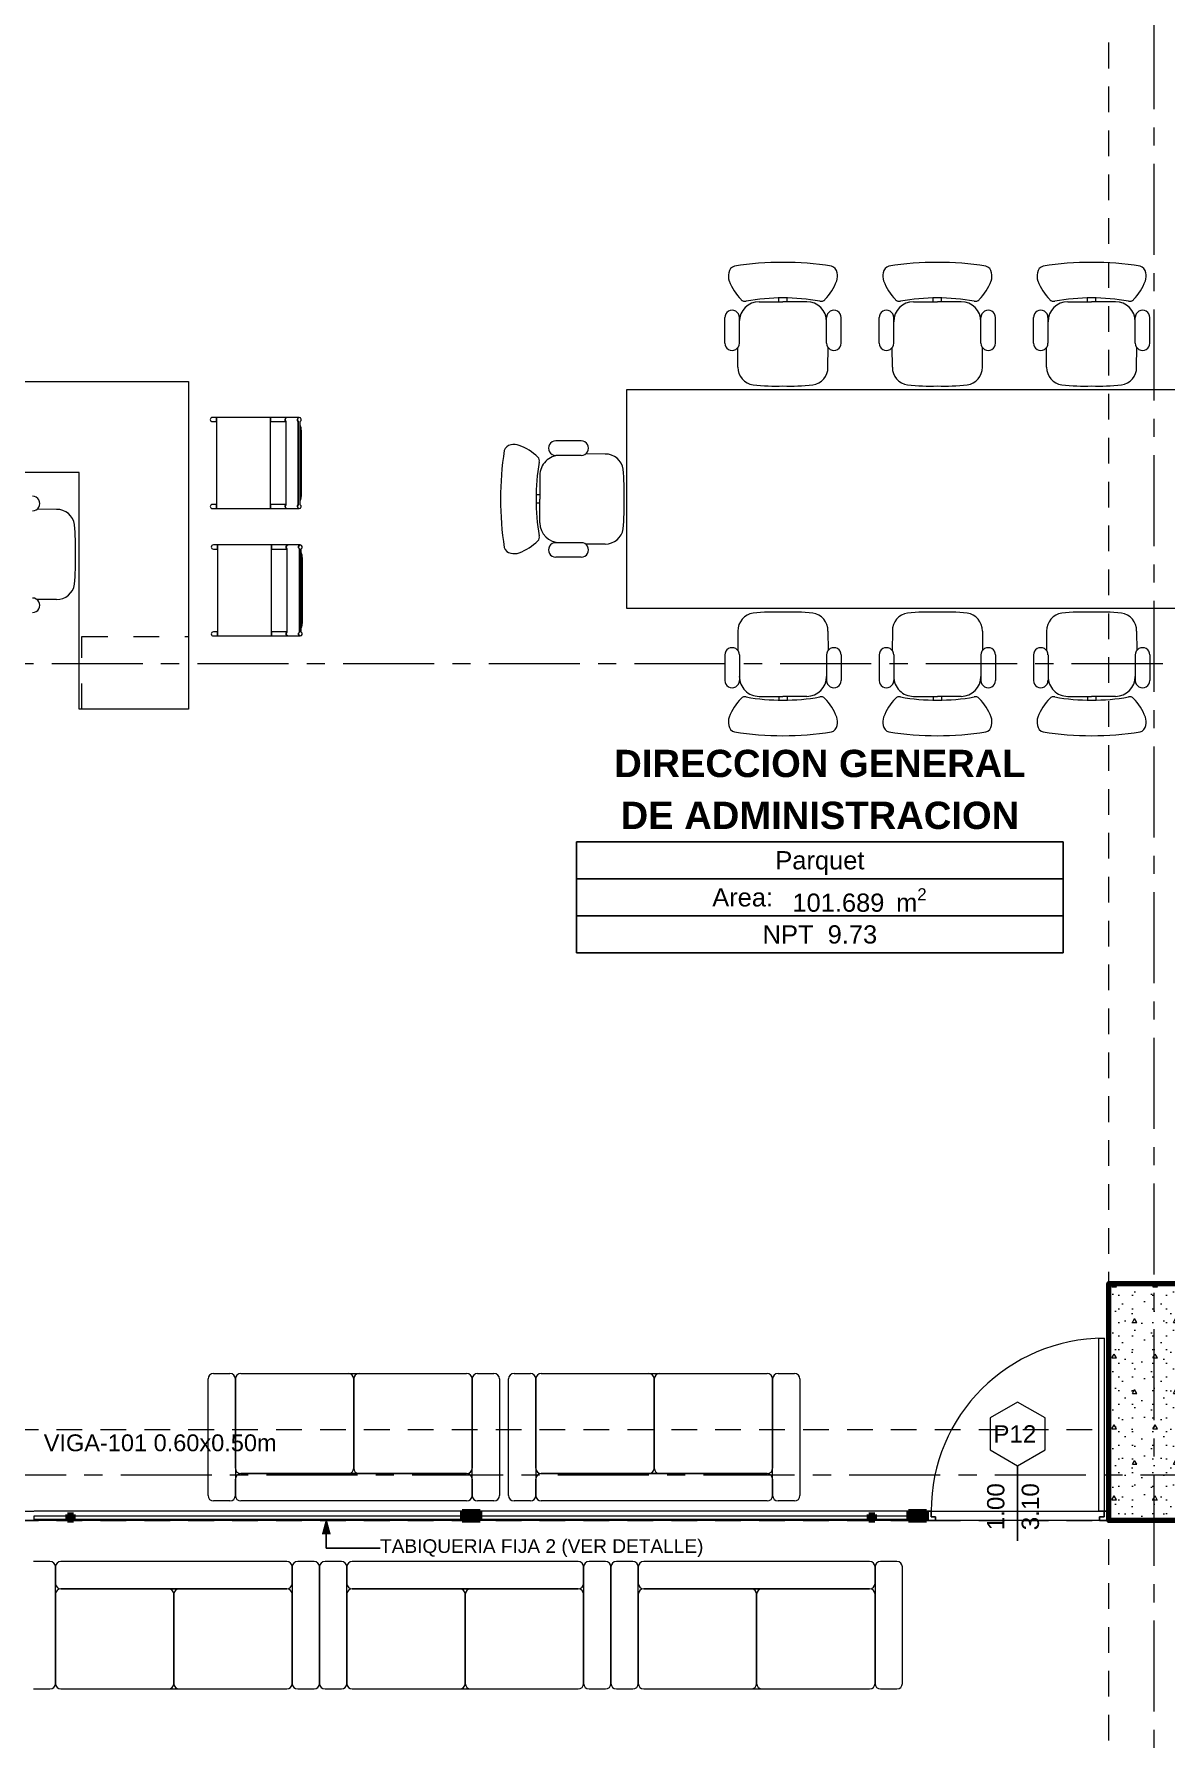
# Model space of a CAD drawing. Header units: inches. Extents: x -38 to 5698, y -33 to 92.
# Drawn here: x 195.17 to 201.38, y 28.5 to 37.86 of the extents above; entities that cross this region are included whole.
import ezdxf

# ---------------------------------------------------------------- set-up
doc = ezdxf.new("R2010")
doc.units = ezdxf.units.IN
doc.header["$MEASUREMENT"] = 0
doc.set_wipeout_variables(frame=1)
for name, pattern in [('Hidden Line', [0.195611, 0.141111, -0.0545]), ('Punto & Raya', [0.65, 0.5, -0.075, 0, -0.075]), ('Rayas', [0.282222, 0.141111, -0.141111]), ('Wipeout_Contour', [1, 0, -1])]:
    doc.linetypes.add(name, pattern=pattern)
for name, color, linetype in [('02 _ ARQ _ ALB _ Ejes Generales', 7, 'Continuous'), ('02 _ ARQ _ ALB _ Mobiliario', 7, 'Continuous'), ('02 _ ARQ _ ALB _ Muros Interiores', 7, 'Continuous'), ('02 _ ARQ _ ZON _ Espacio.3D', 7, 'Continuous'), ('08 _ STR _ EXT _ 06 Columnas', 7, 'Continuous'), ('08 _ STR _ EXT _ 09 Vigas', 7, 'Continuous'), ('Acabado - Muros', 7, 'Continuous'), ('Marcador - Secciones', 251, 'Continuous'), ('Notas - Etiquetas', 251, 'Continuous')]:
    doc.layers.add(name, color=color, linetype=linetype)
doc.styles.add('Estilo_Generado_1', font='swisseb.ttf')
doc.styles.add('Estilo_Generado_4', font='swisse.ttf')
doc.styles.add('Estilo_Generado_7', font='swisse.ttf')
doc.dimstyles.new('Estilo_Generado__8', dxfattribs={"dimtxt": 0.18, "dimasz": 0.0912, "dimexe": 0.18, "dimexo": 0.0625, "dimgap": 0, "dimtad": 0, "dimtih": 1, "dimtoh": 1, "dimdec": 4, "dimzin": 0, "dimdsep": 46, "dimcen": 0.09, "dimadec": 0, "dimazin": 0, "dimtfac": 1, "dimtdec": 4, "dimtmove": 0, "dimatfit": 3, "dimldrblk": 'ARROWHEAD_5', "dimfxl": 1, "dimtolj": 1, "dimtzin": 0, "dimarcsym": 0})

# ---------------------------------------------------------------- blocks, each defined once
blk = doc.blocks.new('ARROWHEAD_5')
at = {"linetype": 'Continuous', "lineweight": 0}
blk.add_hatch(color=0, dxfattribs=at).paths.add_polyline_path([(-1, 0.2679), (0, 0), (-1, -0.2679)])
at = {"color": 0, "linetype": 'Continuous', "lineweight": 0}
blk.add_line((0, 0), (-1, 0), dxfattribs=at)

msp = doc.modelspace()

# ---------------------------------------------------------------- hatches: boundary and pattern name
at = {"layer": '08 _ STR _ EXT _ 06 Columnas', "linetype": 'Continuous', "lineweight": 9}
h = msp.add_hatch(dxfattribs=at)
h.set_pattern_fill('HORMIGÓN_EN_MASA_0002', style=0, pattern_type=2)
h.set_pattern_definition([(0, (185.00002, 3e-09), (0, 0.3897114), [0.024375, -0.200625]), (0, (185.11252, 0.19486), (0, 0.3897114), [0.024375, -0.200625]), (60, (185.00002, 3e-09), (-0.3375, 0.1948557), [0.024375, -0.200625]), (60, (185.22502, 3e-09), (-0.3375, 0.1948557), [0.024375, -0.200625]), (120, (185.0244, 3e-09), (0.3375, 0.1948557), [0.024375, -0.200625]), (120, (185.2494, 3e-09), (0.3375, 0.1948557), [0.024375, -0.200625]), (0, (185.00002, 0.0375), (0, 0.075), [0, -0.075, 0, -0.1125]), (45, (185.03752, 0.0375), (-0.05303301, 0.05303301), [0, -0.05625, 0, -0.09375])])
h.paths.add_polyline_path([(201.97, 29.7), (201.97, 30.1999), (201.57, 30.2), (201.57, 31.0001), (201.07, 31.0002), (201.07, 29.7)])

# ---------------------------------------------------------------- linework, layer by layer
at = {"layer": '02 _ ARQ _ ALB _ Ejes Generales', "color": 252, "linetype": 'Punto & Raya', "lineweight": 13}
for p, q in [((201.32, 3.05), (201.32, 44.9)), ((190.8454, 29.95), (239.57, 29.95))]:
    msp.add_line(p, q, dxfattribs=at)
at = {"layer": '02 _ ARQ _ ALB _ Mobiliario', "color": 175, "linetype": 'Continuous', "lineweight": 13}
for p, q in [((199.1512, 36.3926), (199.2816, 36.3926)), ((199.259, 36.3926), (199.2593, 36.4131)), ((199.412, 36.3926), (199.2816, 36.3926)), ((199.3043, 36.3926), (199.3039, 36.4131)), ((199.9989, 36.3926), (200.1293, 36.3926)), ((200.1066, 36.3926), (200.107, 36.4131)), ((200.2596, 36.3926), (200.1293, 36.3926)), ((200.1519, 36.3926), (200.1515, 36.4131)), ((200.846, 36.3926), (200.9764, 36.3926)), ((200.9537, 36.3926), (200.9541, 36.4131)), ((201.1067, 36.3926), (200.9764, 36.3926)), ((200.999, 36.3926), (200.9986, 36.4131)), ((198.9623, 36.1654), (198.9623, 36.3055)), ((199.0421, 36.1654), (199.0421, 36.3058)), ((199.5211, 36.1654), (199.5211, 36.3058)), ((199.601, 36.1654), (199.601, 36.3055)), ((199.8099, 36.1654), (199.8099, 36.3055)), ((199.8898, 36.1654), (199.8898, 36.3058)), ((200.3688, 36.1654), (200.3688, 36.3058)), ((200.4486, 36.1654), (200.4486, 36.3055)), ((200.657, 36.1654), (200.657, 36.3055)), ((200.7368, 36.1654), (200.7368, 36.3058)), ((201.2159, 36.1654), (201.2159, 36.3058)), ((201.2957, 36.1654), (201.2957, 36.3055)), ((199.0345, 36.0338), (199.0339, 36.1411)), ((199.5287, 36.0338), (199.5293, 36.1411)), ((199.8821, 36.0338), (199.8816, 36.1411)), ((200.3764, 36.0338), (200.377, 36.1411)), ((200.7292, 36.0338), (200.7286, 36.1411)), ((201.2235, 36.0338), (201.2241, 36.1411)), ((198.1742, 35.6284), (198.034, 35.6284)), ((198.1742, 35.5486), (198.0338, 35.5486)), ((198.3057, 35.5562), (198.1985, 35.5568)), ((197.9469, 35.4394), (197.9469, 35.3091)), ((197.9469, 35.3317), (197.9264, 35.3313)), ((197.9469, 35.1787), (197.9469, 35.3091)), ((195.2932, 35.252), (195.186, 35.2526)), ((197.9469, 35.2864), (197.9264, 35.2868)), ((198.1742, 35.0695), (198.0338, 35.0695)), ((198.3057, 35.0619), (198.1985, 35.0614)), ((198.1742, 34.9897), (198.034, 34.9897)), ((195.2932, 34.7577), (195.186, 34.7572)), ((199.0345, 34.5843), (199.0339, 34.4771)), ((199.5287, 34.5843), (199.5293, 34.4771)), ((199.8821, 34.5843), (199.8816, 34.4771)), ((200.3764, 34.5843), (200.377, 34.4771)), ((200.7292, 34.5843), (200.7286, 34.4771)), ((201.2235, 34.5843), (201.2241, 34.4771)), ((198.9623, 34.4528), (198.9623, 34.3126)), ((199.0421, 34.4528), (199.0421, 34.3124)), ((199.5211, 34.4528), (199.5211, 34.3124)), ((199.601, 34.4528), (199.601, 34.3126)), ((199.8099, 34.4528), (199.8099, 34.3126)), ((199.8898, 34.4528), (199.8898, 34.3124)), ((200.3688, 34.4528), (200.3688, 34.3124)), ((200.4486, 34.4528), (200.4486, 34.3126)), ((200.657, 34.4528), (200.657, 34.3126)), ((200.7368, 34.4528), (200.7368, 34.3124)), ((201.2159, 34.4528), (201.2159, 34.3124)), ((201.2957, 34.4528), (201.2957, 34.3126)), ((199.1512, 34.2255), (199.2816, 34.2255)), ((199.259, 34.2255), (199.2593, 34.205)), ((199.412, 34.2255), (199.2816, 34.2255)), ((199.3043, 34.2255), (199.3039, 34.205)), ((199.9989, 34.2255), (200.1293, 34.2255)), ((200.1066, 34.2255), (200.107, 34.205)), ((200.2596, 34.2255), (200.1293, 34.2255)), ((200.1519, 34.2255), (200.1515, 34.205)), ((200.846, 34.2255), (200.9764, 34.2255)), ((200.9537, 34.2255), (200.9541, 34.205)), ((201.1067, 34.2255), (200.9764, 34.2255)), ((200.999, 34.2255), (200.9986, 34.205)), ((196.1249, 29.8368), (196.1249, 30.4768)), ((196.1549, 30.5068), (196.2449, 30.5068)), ((196.2749, 29.9868), (196.2749, 30.4768)), ((196.2749, 29.9868), (196.2749, 30.4768)), ((196.2749, 30.4768), (196.2749, 29.8368)), ((196.3049, 30.5068), (196.8949, 30.5068)), ((196.3049, 30.5068), (197.5449, 30.5068)), ((196.9249, 30.4768), (196.9249, 29.9868)), ((196.9249, 29.9868), (196.9249, 30.4768)), ((196.9549, 30.5068), (197.5449, 30.5068)), ((197.5749, 30.4768), (197.5749, 29.9868)), ((197.5749, 30.4768), (197.5749, 29.9868)), ((197.5749, 29.8368), (197.5749, 30.4768)), ((197.6049, 30.5068), (197.6949, 30.5068)), ((197.7249, 30.4768), (197.7249, 29.8368)), ((197.7749, 29.8368), (197.7749, 30.4768)), ((197.8049, 30.5068), (197.8949, 30.5068)), ((197.9249, 29.9868), (197.9249, 30.4768)), ((197.9249, 29.9868), (197.9249, 30.4768)), ((197.9249, 30.4768), (197.9249, 29.8368)), ((197.9549, 30.5068), (198.5449, 30.5068)), ((197.9549, 30.5068), (199.1949, 30.5068)), ((198.5749, 30.4768), (198.5749, 29.9868)), ((198.5749, 29.9868), (198.5749, 30.4768)), ((198.6049, 30.5068), (199.1949, 30.5068)), ((199.2249, 30.4768), (199.2249, 29.9868)), ((199.2249, 30.4768), (199.2249, 29.9868)), ((199.2249, 29.8368), (199.2249, 30.4768)), ((199.2549, 30.5068), (199.3449, 30.5068)), ((199.3749, 30.4768), (199.3749, 29.8368)), ((196.2749, 29.8368), (196.2749, 29.9268)), ((196.8949, 29.9568), (196.3049, 29.9568)), ((197.5449, 29.9568), (196.3049, 29.9568)), ((196.3049, 29.9568), (197.5449, 29.9568)), ((197.5449, 29.9568), (196.9549, 29.9568)), ((197.5749, 29.9268), (197.5749, 29.8368)), ((197.9249, 29.8368), (197.9249, 29.9268)), ((198.5449, 29.9568), (197.9549, 29.9568)), ((199.1949, 29.9568), (197.9549, 29.9568)), ((197.9549, 29.9568), (199.1949, 29.9568)), ((199.1949, 29.9568), (198.6049, 29.9568)), ((199.2249, 29.9268), (199.2249, 29.8368)), ((196.2449, 29.8068), (196.1549, 29.8068)), ((197.5449, 29.8068), (196.3049, 29.8068)), ((197.6949, 29.8068), (197.6049, 29.8068)), ((197.8949, 29.8068), (197.8049, 29.8068)), ((199.1949, 29.8068), (197.9549, 29.8068)), ((199.3449, 29.8068), (199.2549, 29.8068)), ((195.2572, 29.4743), (195.1672, 29.4743)), ((195.2872, 29.4443), (195.2872, 29.3543)), ((195.2872, 28.8043), (195.2872, 29.4443)), ((196.5572, 29.4743), (195.3172, 29.4743)), ((196.5872, 29.3543), (196.5872, 29.4443)), ((196.5872, 29.4443), (196.5872, 28.8043)), ((196.7072, 29.4743), (196.6172, 29.4743)), ((196.7372, 28.8043), (196.7372, 29.4443)), ((196.7372, 29.4443), (196.7372, 28.8043)), ((196.8572, 29.4743), (196.7672, 29.4743)), ((196.8872, 29.4443), (196.8872, 29.3543)), ((196.8872, 28.8043), (196.8872, 29.4443)), ((198.1572, 29.4743), (196.9172, 29.4743)), ((198.1872, 29.3543), (198.1872, 29.4443)), ((198.1872, 29.4443), (198.1872, 28.8043)), ((198.3072, 29.4743), (198.2172, 29.4743)), ((198.3372, 28.8043), (198.3372, 29.4443)), ((198.3372, 29.4443), (198.3372, 28.8043)), ((198.4572, 29.4743), (198.3672, 29.4743)), ((198.4872, 29.4443), (198.4872, 29.3543)), ((198.4872, 28.8043), (198.4872, 29.4443)), ((199.7572, 29.4743), (198.5172, 29.4743)), ((199.7872, 29.3543), (199.7872, 29.4443)), ((199.7872, 29.4443), (199.7872, 28.8043)), ((199.9072, 29.4743), (199.8172, 29.4743)), ((199.9372, 28.8043), (199.9372, 29.4443)), ((195.9072, 29.3243), (195.3172, 29.3243)), ((196.5572, 29.3243), (195.3172, 29.3243)), ((195.3172, 29.3243), (196.5572, 29.3243)), ((196.5572, 29.3243), (195.9672, 29.3243)), ((197.5072, 29.3243), (196.9172, 29.3243)), ((198.1572, 29.3243), (196.9172, 29.3243)), ((196.9172, 29.3243), (198.1572, 29.3243)), ((198.1572, 29.3243), (197.5672, 29.3243)), ((199.1072, 29.3243), (198.5172, 29.3243)), ((199.7572, 29.3243), (198.5172, 29.3243)), ((198.5172, 29.3243), (199.7572, 29.3243)), ((199.7572, 29.3243), (199.1672, 29.3243)), ((195.2872, 29.2943), (195.2872, 28.8043)), ((195.2872, 29.2943), (195.2872, 28.8043)), ((195.9372, 28.8043), (195.9372, 29.2943)), ((195.9372, 29.2943), (195.9372, 28.8043)), ((196.5872, 28.8043), (196.5872, 29.2943)), ((196.5872, 28.8043), (196.5872, 29.2943)), ((196.8872, 29.2943), (196.8872, 28.8043)), ((196.8872, 29.2943), (196.8872, 28.8043)), ((197.5372, 28.8043), (197.5372, 29.2943)), ((197.5372, 29.2943), (197.5372, 28.8043)), ((198.1872, 28.8043), (198.1872, 29.2943)), ((198.1872, 28.8043), (198.1872, 29.2943)), ((198.4872, 29.2943), (198.4872, 28.8043)), ((198.4872, 29.2943), (198.4872, 28.8043)), ((199.1372, 28.8043), (199.1372, 29.2943)), ((199.1372, 29.2943), (199.1372, 28.8043)), ((199.7872, 28.8043), (199.7872, 29.2943)), ((199.7872, 28.8043), (199.7872, 29.2943)), ((195.1672, 28.7743), (195.2572, 28.7743)), ((195.3172, 28.7743), (195.9072, 28.7743)), ((195.3172, 28.7743), (196.5572, 28.7743)), ((195.9672, 28.7743), (196.5572, 28.7743)), ((196.6172, 28.7743), (196.7072, 28.7743)), ((196.7672, 28.7743), (196.8572, 28.7743)), ((196.9172, 28.7743), (197.5072, 28.7743)), ((196.9172, 28.7743), (198.1572, 28.7743)), ((197.5672, 28.7743), (198.1572, 28.7743)), ((198.2172, 28.7743), (198.3072, 28.7743)), ((198.3672, 28.7743), (198.4572, 28.7743)), ((198.5172, 28.7743), (199.1072, 28.7743)), ((198.5172, 28.7743), (199.7572, 28.7743)), ((199.1672, 28.7743), (199.7572, 28.7743)), ((199.8172, 28.7743), (199.9072, 28.7743))]:
    msp.add_line(p, q, dxfattribs=at)
at = {"layer": '02 _ ARQ _ ALB _ Mobiliario', "color": 175, "linetype": 'Rayas', "lineweight": 13}
for p, q in [((195.4329, 34.1549), (195.4329, 34.5549)), ((195.4329, 34.5549), (196.0179, 34.5549))]:
    msp.add_line(p, q, dxfattribs=at)
at = {"layer": '02 _ ARQ _ ALB _ Mobiliario', "color": 175, "linetype": 'Continuous', "lineweight": 13, "flags": 128}
for points in [[(196.0179, 35.9549), (196.0179, 34.1549), (195.4179, 34.1549), (195.4179, 35.4549), (194.7179, 35.4549), (194.7179, 35.9549)], [(202.8223, 35.9091), (198.4223, 35.9091), (198.4223, 34.7091), (202.8223, 34.7091)], [(196.1714, 35.2569), (196.4675, 35.2569), (196.4675, 35.2796), (196.4675, 35.7342), (196.4675, 35.7569), (196.1714, 35.7569), (196.1714, 35.7342), (196.1714, 35.2796)], [(196.177, 34.557), (196.4732, 34.557), (196.4732, 34.5797), (196.4732, 35.0343), (196.4732, 35.057), (196.177, 35.057), (196.177, 35.0343), (196.177, 34.5797)]]:
    msp.add_lwpolyline(points, close=True, dxfattribs=at)
for points in [[(196.1714, 35.7342), (196.1714, 35.7569), (196.1487, 35.7569, 1), (196.1487, 35.7342)], [(196.5582, 35.7569), (196.4675, 35.7569), (196.4675, 35.7342), (196.5529, 35.7342), (196.5529, 35.7357, -0.726065)], [(196.6206, 35.7357, -0.726065), (196.626, 35.7569), (196.5582, 35.7569, 0.726065), (196.5529, 35.7357), (196.5529, 35.2781, 0.726065), (196.5582, 35.2569), (196.626, 35.2569, -0.726065), (196.6206, 35.2781)], [(196.6314, 35.7357, 0.726065), (196.626, 35.7569, 0.726065), (196.6206, 35.7357), (196.6206, 35.2781, 0.726065), (196.626, 35.2569, 0.726065), (196.6314, 35.2781)], [(196.6314, 35.7129), (196.6314, 35.3009, 0.111387), (196.6374, 35.3275), (196.6374, 35.6863, 0.111387)], [(196.1714, 35.2569), (196.1714, 35.2796), (196.1487, 35.2796, 1), (196.1487, 35.2569)], [(196.5582, 35.2569, -0.726065), (196.5529, 35.2781), (196.5529, 35.2796), (196.4675, 35.2796), (196.4675, 35.2569)], [(196.177, 35.0343), (196.177, 35.057), (196.1544, 35.057, 1), (196.1544, 35.0343)], [(196.5639, 35.057), (196.4732, 35.057), (196.4732, 35.0343), (196.5585, 35.0343), (196.5585, 35.0358, -0.726065)], [(196.6263, 35.0358, -0.726065), (196.6317, 35.057), (196.5639, 35.057, 0.726065), (196.5585, 35.0358), (196.5585, 34.5782, 0.726065), (196.5639, 34.557), (196.6317, 34.557, -0.726065), (196.6263, 34.5782)], [(196.637, 35.0358, 0.726065), (196.6317, 35.057, 0.726065), (196.6263, 35.0358), (196.6263, 34.5782, 0.726065), (196.6317, 34.557, 0.726065), (196.637, 34.5782)], [(196.637, 35.0129), (196.637, 34.601, 0.111387), (196.643, 34.6276), (196.643, 34.9864, 0.111387)], [(196.177, 34.557), (196.177, 34.5797), (196.1544, 34.5797, 1), (196.1544, 34.557)], [(196.5639, 34.557, -0.726065), (196.5585, 34.5782), (196.5585, 34.5797), (196.4732, 34.5797), (196.4732, 34.557)]]:
    msp.add_lwpolyline(points, format="xyb", close=True, dxfattribs=at)
at = {"layer": '02 _ ARQ _ ALB _ Mobiliario', "color": 175, "linetype": 'Continuous', "lineweight": 13}
for centre, start, end in [((196.1549, 30.4768), 90, 180), ((196.2449, 30.4768), 0, 90), ((196.3049, 30.4768), 90, 180), ((196.3049, 30.4768), 90, 180), ((196.8949, 30.4768), 0, 90), ((196.9549, 30.4768), 90, 180), ((197.5449, 30.4768), 0, 90), ((197.5449, 30.4768), 0, 90), ((197.6049, 30.4768), 90, 180), ((197.6949, 30.4768), 0, 90), ((197.8049, 30.4768), 90, 180), ((197.8949, 30.4768), 0, 90), ((197.9549, 30.4768), 90, 180), ((197.9549, 30.4768), 90, 180), ((198.5449, 30.4768), 0, 90), ((198.6049, 30.4768), 90, 180), ((199.1949, 30.4768), 0, 90), ((199.1949, 30.4768), 0, 90), ((199.2549, 30.4768), 90, 180), ((199.3449, 30.4768), 0, 90), ((196.3049, 29.9868), 180, 270), ((196.3049, 29.9868), 180, 270), ((196.8949, 29.9868), 270, 0), ((196.9549, 29.9868), 180, 270), ((197.5449, 29.9868), 270, 0), ((197.5449, 29.9868), 270, 0), ((197.9549, 29.9868), 180, 270), ((197.9549, 29.9868), 180, 270), ((198.5449, 29.9868), 270, 0), ((198.6049, 29.9868), 180, 270), ((199.1949, 29.9868), 270, 0), ((199.1949, 29.9868), 270, 0), ((196.3049, 29.9268), 90, 180), ((197.5449, 29.9268), 0, 90), ((197.9549, 29.9268), 90, 180), ((199.1949, 29.9268), 0, 90), ((196.1549, 29.8368), 180, 270), ((196.2449, 29.8368), 270, 0), ((196.3049, 29.8368), 180, 270), ((197.5449, 29.8368), 270, 0), ((197.6049, 29.8368), 180, 270), ((197.6949, 29.8368), 270, 0), ((197.8049, 29.8368), 180, 270), ((197.8949, 29.8368), 270, 0), ((197.9549, 29.8368), 180, 270), ((199.1949, 29.8368), 270, 0), ((199.2549, 29.8368), 180, 270), ((199.3449, 29.8368), 270, 0), ((195.2572, 29.4443), 0, 90), ((195.3172, 29.4443), 90, 180), ((196.5572, 29.4443), 0, 90), ((196.6172, 29.4443), 90, 180), ((196.7072, 29.4443), 0, 90), ((196.7672, 29.4443), 90, 180), ((196.8572, 29.4443), 0, 90), ((196.9172, 29.4443), 90, 180), ((198.1572, 29.4443), 0, 90), ((198.2172, 29.4443), 90, 180), ((198.3072, 29.4443), 0, 90), ((198.3672, 29.4443), 90, 180), ((198.4572, 29.4443), 0, 90), ((198.5172, 29.4443), 90, 180), ((199.7572, 29.4443), 0, 90), ((199.8172, 29.4443), 90, 180), ((199.9072, 29.4443), 0, 90), ((195.3172, 29.3543), 180, 270), ((195.3172, 29.2943), 90, 180), ((195.3172, 29.2943), 90, 180), ((195.9072, 29.2943), 0, 90), ((195.9672, 29.2943), 90, 180), ((196.5572, 29.3543), 270, 0), ((196.5572, 29.2943), 0, 90), ((196.5572, 29.2943), 0, 90), ((196.9172, 29.3543), 180, 270), ((196.9172, 29.2943), 90, 180), ((196.9172, 29.2943), 90, 180), ((197.5072, 29.2943), 0, 90), ((197.5672, 29.2943), 90, 180), ((198.1572, 29.3543), 270, 0), ((198.1572, 29.2943), 0, 90), ((198.1572, 29.2943), 0, 90), ((198.5172, 29.3543), 180, 270), ((198.5172, 29.2943), 90, 180), ((198.5172, 29.2943), 90, 180), ((199.1072, 29.2943), 0, 90), ((199.1672, 29.2943), 90, 180), ((199.7572, 29.3543), 270, 0), ((199.7572, 29.2943), 0, 90), ((199.7572, 29.2943), 0, 90), ((195.2572, 28.8043), 270, 0), ((195.3172, 28.8043), 180, 270), ((195.3172, 28.8043), 180, 270), ((195.9072, 28.8043), 270, 0), ((195.9672, 28.8043), 180, 270), ((196.5572, 28.8043), 270, 0), ((196.5572, 28.8043), 270, 0), ((196.6172, 28.8043), 180, 270), ((196.7072, 28.8043), 270, 0), ((196.7672, 28.8043), 180, 270), ((196.8572, 28.8043), 270, 0), ((196.9172, 28.8043), 180, 270), ((196.9172, 28.8043), 180, 270), ((197.5072, 28.8043), 270, 0), ((197.5672, 28.8043), 180, 270), ((198.1572, 28.8043), 270, 0), ((198.1572, 28.8043), 270, 0), ((198.2172, 28.8043), 180, 270), ((198.3072, 28.8043), 270, 0), ((198.3672, 28.8043), 180, 270), ((198.4572, 28.8043), 270, 0), ((198.5172, 28.8043), 180, 270), ((198.5172, 28.8043), 180, 270), ((199.1072, 28.8043), 270, 0), ((199.1672, 28.8043), 180, 270), ((199.7572, 28.8043), 270, 0), ((199.7572, 28.8043), 270, 0), ((199.8172, 28.8043), 180, 270), ((199.9072, 28.8043), 270, 0)]:
    msp.add_arc(centre, 0.03, start, end, dxfattribs=at)
for centre, major_axis, start_param, end_param in [((199.2812, 34.8954), (0, 1.7134), 6.282956, 6.439399), ((199.282, 34.8954), (0, 1.7134), 6.126972, 6.283414), ((200.1289, 34.8954), (0, 1.7134), 6.282956, 6.439399), ((200.1297, 34.8954), (0, 1.7134), 6.126972, 6.283414), ((200.976, 34.8954), (0, 1.7134), 6.282956, 6.439399), ((200.9767, 34.8954), (0, 1.7134), 6.126972, 6.283414), ((199.0558, 36.5335), (0, 0.0744), 1.316199, 1.942315), ((199.0255, 36.5472), (0, 0.0419), 0.242579, 1.449866), ((199.5377, 36.5472), (0, 0.0419), 4.833319, 6.040606), ((199.5074, 36.5335), (0, 0.0744), 4.340871, 4.966987), ((199.9035, 36.5335), (0, 0.0744), 1.316199, 1.942315), ((199.8732, 36.5472), (0, 0.0419), 0.242579, 1.449866), ((200.3854, 36.5472), (0, 0.0419), 4.833319, 6.040606), ((200.3551, 36.5335), (0, 0.0744), 4.340871, 4.966987), ((200.7505, 36.5335), (0, 0.0744), 1.316199, 1.942315), ((200.7203, 36.5472), (0, 0.0419), 0.242579, 1.449866), ((201.2324, 36.5472), (0, 0.0419), 4.833319, 6.040606), ((201.2022, 36.5335), (0, 0.0744), 4.340871, 4.966987), ((199.2565, 36.6071), (0, 0.2887), 1.926573, 2.351051), ((199.3067, 36.6071), (0, 0.2887), 3.932134, 4.356613), ((200.1042, 36.6071), (0, 0.2887), 1.926573, 2.351051), ((200.1544, 36.6071), (0, 0.2887), 3.932134, 4.356613), ((200.9513, 36.6071), (0, 0.2887), 1.926573, 2.351051), ((201.0015, 36.6071), (0, 0.2887), 3.932134, 4.356613), ((199.0022, 36.3055), (0, 0.04), 4.712389, 7.853982), ((199.1512, 36.2831), (0, 0.1095), 0, 1.570796), ((199.0726, 36.4238), (0, 0.0287), 2.3326, 3.380474), ((199.2757, 35.2916), (0, 1.1218), 6.277925, 6.459683), ((199.2875, 35.2916), (0, 1.1218), 6.106688, 6.288446), ((199.412, 36.2831), (0, 0.1095), 4.712389, 6.283185), ((199.4906, 36.4238), (0, 0.0287), 2.902712, 3.950586), ((199.5611, 36.3055), (0, 0.04), 4.712389, 7.853982), ((199.8498, 36.3055), (0, 0.04), 4.712389, 7.853982), ((199.9989, 36.2831), (0, 0.1095), 0, 1.570796), ((199.9203, 36.4238), (0, 0.0287), 2.3326, 3.380474), ((200.1234, 35.2916), (0, 1.1218), 6.277925, 6.459683), ((200.1352, 35.2916), (0, 1.1218), 6.106688, 6.288446), ((200.2596, 36.2831), (0, 0.1095), 4.712389, 6.283185), ((200.3383, 36.4238), (0, 0.0287), 2.902712, 3.950586), ((200.4087, 36.3055), (0, 0.04), 4.712389, 7.853982), ((200.6969, 36.3055), (0, 0.04), 4.712389, 7.853982), ((200.846, 36.2831), (0, 0.1095), 0, 1.570796), ((200.7674, 36.4238), (0, 0.0287), 2.3326, 3.380474), ((200.9705, 35.2916), (0, 1.1218), 6.277925, 6.459683), ((200.9822, 35.2916), (0, 1.1218), 6.106688, 6.288446), ((201.1067, 36.2831), (0, 0.1095), 4.712389, 6.283185), ((201.1853, 36.4238), (0, 0.0287), 2.902712, 3.950586), ((201.2558, 36.3055), (0, 0.04), 4.712389, 7.853982), ((199.0022, 36.1654), (0, 0.04), 1.570796, 4.712389), ((199.5611, 36.1654), (0, 0.04), 1.570796, 4.712389), ((199.8498, 36.1654), (0, 0.04), 1.570796, 4.712389), ((200.4087, 36.1654), (0, 0.04), 1.570796, 4.712389), ((200.6969, 36.1654), (0, 0.04), 1.570796, 4.712389), ((201.2558, 36.1654), (0, 0.04), 1.570796, 4.712389), ((199.1311, 36.0317), (0, 0.097), 1.549364, 3.007057), ((199.4321, 36.0317), (0, 0.097), 3.276129, 4.733821), ((199.9788, 36.0317), (0, 0.097), 1.549364, 3.007057), ((200.2798, 36.0317), (0, 0.097), 3.276129, 4.733821), ((200.8259, 36.0317), (0, 0.097), 1.549364, 3.007057), ((201.1268, 36.0317), (0, 0.097), 3.276129, 4.733821), ((199.2409, 37.1456), (0, 1.2162), 3.040183, 3.175182), ((199.3223, 37.1456), (0, 1.2162), 3.108003, 3.243002), ((200.0886, 37.1456), (0, 1.2162), 3.040183, 3.175182), ((200.17, 37.1456), (0, 1.2162), 3.108003, 3.243002), ((200.9356, 37.1456), (0, 1.2162), 3.040183, 3.175182), ((201.0171, 37.1456), (0, 1.2162), 3.108003, 3.243002), ((197.7924, 35.5651), (0.0419, 0), 1.691727, 2.899013), ((197.806, 35.5349), (0.0744, 0), 1.199278, 1.825394), ((197.7325, 35.3342), (0.2887, 0), 0.790542, 1.21502), ((198.034, 35.5885), (0.04, 0), 1.570796, 4.712389), ((198.1742, 35.5885), (0.04, 0), 4.712389, 7.853982), ((199.4441, 35.3095), (1.7134, 0), 2.985379, 3.141822), ((199.048, 35.315), (1.1218, 0), 2.965095, 3.146853), ((197.9158, 35.5181), (0.0287, 0), 6.044304, 7.092178), ((198.0564, 35.4394), (0.1095, 0), 1.570796, 3.141593), ((198.3078, 35.4596), (0.097, 0), 0.134536, 1.592229), ((197.1939, 35.3498), (1.2162, 0), 6.249596, 6.384595), ((195.1616, 35.2843), (0.04, 0), 4.712389, 7.853982), ((199.4441, 35.3087), (1.7134, 0), 3.141364, 3.297806), ((199.048, 35.3032), (1.1218, 0), 3.136332, 3.31809), ((197.1939, 35.2684), (1.2162, 0), 6.181776, 6.316775), ((195.2953, 35.1554), (0.097, 0), 0.134536, 1.592229), ((194.1814, 35.0456), (1.2162, 0), 6.249596, 6.384595), ((198.0564, 35.1787), (0.1095, 0), 3.141593, 4.712389), ((198.3078, 35.1586), (0.097, 0), 4.690957, 6.148649), ((197.7924, 35.053), (0.0419, 0), 3.384172, 4.591459), ((197.7325, 35.284), (0.2887, 0), 5.068165, 5.492644), ((197.9158, 35.1001), (0.0287, 0), 5.474192, 6.522066), ((198.034, 35.0296), (0.04, 0), 1.570796, 4.712389), ((198.1742, 35.0296), (0.04, 0), 4.712389, 7.853982), ((194.1814, 34.9642), (1.2162, 0), 6.181776, 6.316775), ((197.806, 35.0832), (0.0744, 0), 4.457791, 5.083907), ((195.2953, 34.8544), (0.097, 0), 4.690957, 6.148649), ((195.1616, 34.7254), (0.04, 0), 4.712389, 7.853982), ((199.1311, 34.5864), (0, 0.097), 0.134536, 1.592229), ((199.2409, 33.4725), (0, 1.2162), 6.249596, 6.384595), ((199.3223, 33.4725), (0, 1.2162), 6.181776, 6.316775), ((199.4321, 34.5864), (0, 0.097), 4.690957, 6.148649), ((199.9788, 34.5864), (0, 0.097), 0.134536, 1.592229), ((200.0886, 33.4725), (0, 1.2162), 6.249596, 6.384595), ((200.17, 33.4725), (0, 1.2162), 6.181776, 6.316775), ((200.2798, 34.5864), (0, 0.097), 4.690957, 6.148649), ((200.8259, 34.5864), (0, 0.097), 0.134536, 1.592229), ((200.9356, 33.4725), (0, 1.2162), 6.249596, 6.384595), ((201.0171, 33.4725), (0, 1.2162), 6.181776, 6.316775), ((201.1268, 34.5864), (0, 0.097), 4.690957, 6.148649), ((199.0022, 34.4528), (0, 0.04), 4.712389, 7.853982), ((199.5611, 34.4528), (0, 0.04), 4.712389, 7.853982), ((199.8498, 34.4528), (0, 0.04), 4.712389, 7.853982), ((200.4087, 34.4528), (0, 0.04), 4.712389, 7.853982), ((200.6969, 34.4528), (0, 0.04), 4.712389, 7.853982), ((201.2558, 34.4528), (0, 0.04), 4.712389, 7.853982), ((199.0022, 34.3126), (0, 0.04), 1.570796, 4.712389), ((199.1512, 34.335), (0, 0.1095), 1.570796, 3.141593), ((199.412, 34.335), (0, 0.1095), 3.141593, 4.712389), ((199.5611, 34.3126), (0, 0.04), 1.570796, 4.712389), ((199.8498, 34.3126), (0, 0.04), 1.570796, 4.712389), ((199.9989, 34.335), (0, 0.1095), 1.570796, 3.141593), ((200.2596, 34.335), (0, 0.1095), 3.141593, 4.712389), ((200.4087, 34.3126), (0, 0.04), 1.570796, 4.712389), ((200.6969, 34.3126), (0, 0.04), 1.570796, 4.712389), ((200.846, 34.335), (0, 0.1095), 1.570796, 3.141593), ((201.1067, 34.335), (0, 0.1095), 3.141593, 4.712389), ((201.2558, 34.3126), (0, 0.04), 1.570796, 4.712389), ((199.2565, 34.011), (0, 0.2887), 0.790542, 1.21502), ((199.0726, 34.1944), (0, 0.0287), 6.044304, 7.092178), ((199.2757, 35.3266), (0, 1.1218), 2.965095, 3.146853), ((199.2875, 35.3266), (0, 1.1218), 3.136332, 3.31809), ((199.4906, 34.1944), (0, 0.0287), 5.474192, 6.522066), ((199.3067, 34.011), (0, 0.2887), 5.068165, 5.492644), ((200.1042, 34.011), (0, 0.2887), 0.790542, 1.21502), ((199.9203, 34.1944), (0, 0.0287), 6.044304, 7.092178), ((200.1234, 35.3266), (0, 1.1218), 2.965095, 3.146853), ((200.1352, 35.3266), (0, 1.1218), 3.136332, 3.31809), ((200.3383, 34.1944), (0, 0.0287), 5.474192, 6.522066), ((200.1544, 34.011), (0, 0.2887), 5.068165, 5.492644), ((200.9513, 34.011), (0, 0.2887), 0.790542, 1.21502), ((200.7674, 34.1944), (0, 0.0287), 6.044304, 7.092178), ((200.9705, 35.3266), (0, 1.1218), 2.965095, 3.146853), ((200.9822, 35.3266), (0, 1.1218), 3.136332, 3.31809), ((201.1853, 34.1944), (0, 0.0287), 5.474192, 6.522066), ((201.0015, 34.011), (0, 0.2887), 5.068165, 5.492644), ((199.0558, 34.0846), (0, 0.0744), 1.199278, 1.825394), ((199.5074, 34.0846), (0, 0.0744), 4.457791, 5.083907), ((199.9035, 34.0846), (0, 0.0744), 1.199278, 1.825394), ((200.3551, 34.0846), (0, 0.0744), 4.457791, 5.083907), ((200.7505, 34.0846), (0, 0.0744), 1.199278, 1.825394), ((201.2022, 34.0846), (0, 0.0744), 4.457791, 5.083907), ((199.0255, 34.0709), (0, 0.0419), 1.691727, 2.899013), ((199.2812, 35.7227), (0, 1.7134), 2.985379, 3.141822), ((199.282, 35.7227), (0, 1.7134), 3.141364, 3.297806), ((199.5377, 34.0709), (0, 0.0419), 3.384172, 4.591459), ((199.8732, 34.0709), (0, 0.0419), 1.691727, 2.899013), ((200.1289, 35.7227), (0, 1.7134), 2.985379, 3.141822), ((200.1297, 35.7227), (0, 1.7134), 3.141364, 3.297806), ((200.3854, 34.0709), (0, 0.0419), 3.384172, 4.591459), ((200.7203, 34.0709), (0, 0.0419), 1.691727, 2.899013), ((200.976, 35.7227), (0, 1.7134), 2.985379, 3.141822), ((200.9767, 35.7227), (0, 1.7134), 3.141364, 3.297806), ((201.2324, 34.0709), (0, 0.0419), 3.384172, 4.591459)]:
    msp.add_ellipse(centre, major_axis=major_axis, ratio=0.996858, start_param=start_param, end_param=end_param, dxfattribs=at)
at = {"layer": '02 _ ARQ _ ALB _ Muros Interiores', "color": 165, "linetype": 'Continuous', "lineweight": 15}
for p, q in [((201.015, 29.75), (201.015, 30.7)), ((201.015, 30.7), (201.045, 30.7)), ((201.045, 30.7), (201.045, 29.75)), ((201.045, 29.75), (201.015, 29.75))]:
    msp.add_line(p, q, dxfattribs=at)
at = {"layer": '02 _ ARQ _ ALB _ Muros Interiores', "color": 152, "linetype": 'Continuous', "lineweight": 25}
msp.add_line((200.57, 30), (200.57, 29.5875), dxfattribs=at)
at = {"layer": '02 _ ARQ _ ALB _ Muros Interiores', "color": 7, "linetype": 'Continuous', "lineweight": 80}
for p, q in [((200.07, 29.7), (200.07, 29.75)), ((200.07, 29.7), (200.07, 29.75)), ((200.07, 29.7), (200.07, 29.75)), ((201.07, 29.7), (201.07, 29.75)), ((201.07, 29.7), (201.07, 29.75)), ((201.07, 29.7), (201.07, 29.75))]:
    msp.add_line(p, q, dxfattribs=at)
at = {"layer": '02 _ ARQ _ ALB _ Muros Interiores', "color": 165, "linetype": 'Continuous', "lineweight": 25}
for p, q in [((200.095, 29.75), (200.07, 29.75)), ((200.07, 29.75), (200.07, 29.7)), ((200.07, 29.7), (200.12, 29.7)), ((200.095, 29.72), (200.095, 29.75)), ((200.12, 29.72), (200.095, 29.72)), ((200.12, 29.7), (200.12, 29.72)), ((201.045, 29.72), (201.02, 29.72)), ((201.02, 29.72), (201.02, 29.7)), ((201.02, 29.7), (201.07, 29.7)), ((201.07, 29.75), (201.045, 29.75)), ((201.045, 29.75), (201.045, 29.72)), ((201.07, 29.7), (201.07, 29.75))]:
    msp.add_line(p, q, dxfattribs=at)
at = {"layer": '02 _ ARQ _ ALB _ Muros Interiores', "color": 251, "linetype": 'Continuous', "lineweight": 13, "flags": 128}
msp.add_lwpolyline([(200.57, 30.35), (200.4184, 30.2625), (200.4184, 30.0875), (200.57, 30), (200.7215, 30.0875), (200.7215, 30.2625)], close=True, dxfattribs=at)
at = {"layer": '02 _ ARQ _ ALB _ Muros Interiores', "color": 7, "linetype": 'Continuous', "lineweight": 15}
msp.add_arc((201.045, 29.75), 0.95, 90, 180, dxfattribs=at)
at = {"layer": '02 _ ARQ _ ZON _ Espacio.3D', "color": 252, "linetype": 'Continuous', "lineweight": 13}
for p, q in [((200.8202, 33.4271), (198.1487, 33.4271)), ((198.1487, 33.4271), (198.1487, 32.8163)), ((198.1487, 33.4271), (200.8202, 33.4271)), ((198.1487, 33.2235), (198.1487, 33.4271)), ((200.8202, 32.8163), (200.8202, 33.4271)), ((200.8202, 33.4271), (200.8202, 33.2235)), ((200.8202, 33.2235), (198.1487, 33.2235)), ((198.1487, 33.2235), (200.8202, 33.2235)), ((198.1487, 33.0199), (198.1487, 33.2235)), ((200.8202, 33.2235), (200.8202, 33.0199)), ((200.8202, 33.0199), (198.1487, 33.0199)), ((198.1487, 33.0199), (200.8202, 33.0199)), ((198.1487, 32.8163), (198.1487, 33.0199)), ((200.8202, 33.0199), (200.8202, 32.8163)), ((198.1487, 32.8163), (200.8202, 32.8163)), ((200.8202, 32.8163), (198.1487, 32.8163))]:
    msp.add_line(p, q, dxfattribs=at)
at = {"layer": '02 _ ARQ _ ZON _ Espacio.3D', "color": 254, "linetype": 'Continuous', "lineweight": 0, "flags": 128}
for points in [[(201.07, 31.0002), (205.02, 31), (205.02, 39), (201.0699, 39), (201.0698, 39.7505), (196.27, 39.7505), (196.2701, 39.4), (194.57, 39.4), (194.57, 37.7), (194.22, 37.7), (194.22, 33.75), (193.32, 33.75), (193.32, 29.75), (194.07, 29.75), (194.07, 30.7), (194.57, 30.7), (194.57, 30.2), (195.07, 30.2), (195.07, 29.75), (201.07, 29.75)], [(205.02, 18.65), (205.02, 29.6999), (193.32, 29.6999), (193.32, 25.3384), (194.57, 25.3384), (194.57, 25.1632), (193.32, 25.1632), (193.32, 18.6489)]]:
    msp.add_lwpolyline(points, close=True, dxfattribs=at)
at = {"layer": '08 _ STR _ EXT _ 06 Columnas', "color": 7, "linetype": 'Continuous', "lineweight": 80, "flags": 128}
msp.add_lwpolyline([(201.97, 29.7), (201.07, 29.7), (201.07, 31.0002), (201.57, 31.0001), (201.57, 30.2), (201.97, 30.1999)], close=True, dxfattribs=at)
at = {"layer": '08 _ STR _ EXT _ 09 Vigas', "color": 251, "linetype": 'Hidden Line', "lineweight": 13}
for p, q in [((201.07, 30.2), (201.07, 39.4)), ((194.57, 30.2), (201.07, 30.2)), ((194.57, 29.7), (215.07, 29.7)), ((201.07, 17.4), (201.07, 29.7))]:
    msp.add_line(p, q, dxfattribs=at)
at = {"layer": 'Acabado - Muros', "color": 7, "linetype": 'Continuous', "lineweight": 60}
msp.add_line((200.07, 29.75), (200.07, 29.7), dxfattribs=at)
at = {"layer": 'Marcador - Secciones', "color": 251, "linetype": 'Punto & Raya', "lineweight": 13}
msp.add_line((189.6667, 34.4067), (240.9403, 34.4067), dxfattribs=at)

# ---------------------------------------------------------------- texts
at = {"layer": '02 _ ARQ _ ALB _ Muros Interiores', "color": 251, "lineweight": 25, "insert": (200.4367, 30.1275), "char_height": 0.095, "attachment_point": 7, "style": 'Estilo_Generado_4'}
msp.add_mtext('\\A1;{\\pql;\\pt0;\\fSwis721 Ex BT|b0|i0|c0|p34;P12\\fSwis721 Ex BT|b0|i0|c0|p34;\\fSwis721 Ex BT|b0|i0|c0|p34;\\fSwis721 Ex BT|b0|i0|c0|p34;}', dxfattribs=at)
at = {"layer": '02 _ ARQ _ ALB _ Muros Interiores', "color": 251, "lineweight": 25, "char_height": 0.095, "attachment_point": 7, "rotation": 90, "style": 'Estilo_Generado_4'}
for s, insert in [('\\A1;{\\pql;\\pt0;\\fSwis721 Ex BT|b0|i0|c0|p34;1.00\\fSwis721 Ex BT|b0|i0|c0|p34;\\A1{\\H.66x;\\S^  ;}\\fSwis721 Ex BT|b0|i0|c0|p34;\\fSwis721 Ex BT|b0|i0|c0|p34;}', (200.525, 29.646)), ('\\A1;{\\pql;\\pt0;\\fSwis721 Ex BT|b0|i0|c0|p34;3.10\\fSwis721 Ex BT|b0|i0|c0|p34;\\A1{\\H.66x;\\S^  ;}\\fSwis721 Ex BT|b0|i0|c0|p34;\\fSwis721 Ex BT|b0|i0|c0|p34;}', (200.715, 29.646))]:
    msp.add_mtext(s, dxfattribs=dict(at, insert=insert))
at = {"layer": '02 _ ARQ _ ZON _ Espacio.3D', "color": 252, "lineweight": 25, "attachment_point": 2}
for s, insert, char_height, style in [('\\A1;{\\pqc;\\pt0;\\fSwis721 Ex BT|b1|i0|c0|p34;DIRECCION GENERAL}', (199.4844, 33.932), 0.15, 'Estilo_Generado_1'), ('\\A1;{\\pqc;\\pt0;\\fSwis721 Ex BT|b1|i0|c0|p34;DE ADMINISTRACION}', (199.4844, 33.647), 0.15, 'Estilo_Generado_1'), ('\\A1;{\\pqc;\\pt0;\\fSwis721 Ex BT|b0|i0|c238|p34;Parquet}', (199.4844, 33.3753), 0.1, 'Estilo_Generado_7'), ('\\A1;{\\pqc;\\pt0;\\fSwis721 Ex BT|b0|i0|c238|p34;Area: }', (199.0602, 33.1717), 0.1, 'Estilo_Generado_7'), ('\\A1;{\\pqc;\\pt0,0.3;\\fSwis721 Ex BT|b0|i0|c238|p34;101.689\\fSwis721 Ex BT|b0|i0|c238|p34;\\A1{\\H.66x;\\S^  ;}\\fSwis721 Ex BT|b0|i0|c238|p34; m\\fSwis721 Ex BT|b0|i0|c238|p34;\\A1{\\H.66x;\\S2^  ;}}', (199.702, 33.1717), 0.1, 'Estilo_Generado_7'), ('\\A1;{\\pqc;\\pt0;\\fSwis721 Ex BT|b0|i0|c238|p34;NPT  9.73}', (199.4844, 32.9681), 0.1, 'Estilo_Generado_7')]:
    msp.add_mtext(s, dxfattribs=dict(at, insert=insert, char_height=char_height, style=style))
at = {"layer": 'Notas - Etiquetas', "color": 8, "linetype": 'Continuous', "lineweight": 13, "insert": (195.2229, 30.1724), "char_height": 0.0925, "attachment_point": 1, "style": 'Estilo_Generado_4'}
msp.add_mtext('\\A1;{\\pql;\\fSwis721 Ex BT|b0|i0|c0|p34;VIGA-101\\fSwis721 Ex BT|b0|i0|c0|p34; \\fSwis721 Ex BT|b0|i0|c0|p34;0.60\\fSwis721 Ex BT|b0|i0|c0|p34;x\\fSwis721 Ex BT|b0|i0|c0|p34;0.50\\fSwis721 Ex BT|b0|i0|c0|p34;m}', dxfattribs=at)
at = {"layer": 'Notas - Etiquetas', "color": 8, "linetype": 'Continuous', "lineweight": 13, "insert": (197.0694, 29.5475), "char_height": 0.075, "attachment_point": 4, "rotation": 0.00004, "style": 'Estilo_Generado_4'}
msp.add_mtext('\\A1;{\\pql;\\fSwis721 Ex BT|b0|i0|c0|p34;TABIQUERIA FIJA 2 (VER DETALLE)\\fSwis721 Ex BT|b0|i0|c0|p34; }', dxfattribs=at)

# ---------------------------------------------------------------- leaders
at = {"layer": 'Notas - Etiquetas', "color": 8, "linetype": 'Continuous', "lineweight": 13, "annotation_type": 0, "has_hookline": 1, "hookline_direction": 0, "text_width": 1.9482, "horizontal_direction": (1, 1e-06, 0)}
msp.add_leader([(196.7744, 29.715), (196.7744, 29.5475), (197.0694, 29.5475)], dimstyle='Estilo_Generado__8', dxfattribs=at)

# ---------------------------------------------------------------- next in the draw order: wipeouts: each hides what was drawn before it
at = {"color": 254, "linetype": 'Wipeout_Contour', "lineweight": 0, "ltscale": 9717.888916}
msp.add_wipeout([(195.37, 29.75), (195.37, 29.733), (195.3865, 29.733), (195.3865, 29.7), (197.52, 29.7), (197.52, 29.75)], dxfattribs=at).dxf.layer = 'Acabado - Muros'
at = {"color": 254, "linetype": 'Wipeout_Contour', "lineweight": 0, "ltscale": 9733.65095}
msp.add_wipeout([(199.77, 29.75), (197.62, 29.75), (197.62, 29.7), (199.7535, 29.7), (199.7535, 29.733), (199.77, 29.733)], dxfattribs=at).dxf.layer = 'Acabado - Muros'

# ---------------------------------------------------------------- next in the draw order: wipeouts: each hides what was drawn before it
at = {"color": 254, "linetype": 'Wipeout_Contour', "lineweight": 0, "ltscale": 9711.304437}
msp.add_wipeout([(195.17, 29.75), (195.17, 29.7), (195.3535, 29.7), (195.3535, 29.733), (195.37, 29.733), (195.37, 29.75)], dxfattribs=at).dxf.layer = 'Acabado - Muros'
at = {"color": 254, "linetype": 'Wipeout_Contour', "lineweight": 0, "ltscale": 9740.235479}
msp.add_wipeout([(199.97, 29.75), (199.77, 29.75), (199.77, 29.733), (199.7865, 29.733), (199.7865, 29.7), (199.97, 29.7)], dxfattribs=at).dxf.layer = 'Acabado - Muros'

# ---------------------------------------------------------------- next in the draw order: linework, layer by layer
at = {"layer": 'Acabado - Muros', "color": 251, "linetype": 'Continuous', "lineweight": 13, "flags": 128}
for points in [[(197.52, 29.75), (195.37, 29.75), (195.17, 29.75)], [(195.3535, 29.7), (195.17, 29.7)], [(197.52, 29.7), (195.3865, 29.7)], [(199.97, 29.75), (199.77, 29.75), (197.62, 29.75)], [(199.7535, 29.7), (197.62, 29.7)], [(199.97, 29.7), (199.7865, 29.7)]]:
    msp.add_lwpolyline(points, dxfattribs=at)

# ---------------------------------------------------------------- next in the draw order: wipeouts: each hides what was drawn before it
at = {"color": 254, "linetype": 'Wipeout_Contour', "lineweight": 0, "ltscale": 6479.37561}
msp.add_wipeout([(195.3865, 29.705), (197.52, 29.705), (197.52, 29.725), (195.3865, 29.725)], dxfattribs=at).dxf.layer = 'Acabado - Muros'
at = {"color": 254, "linetype": 'Wipeout_Contour', "lineweight": 0, "ltscale": 6488.308109}
msp.add_wipeout([(197.62, 29.705), (199.7535, 29.705), (199.7535, 29.725), (197.62, 29.725)], dxfattribs=at).dxf.layer = 'Acabado - Muros'

# ---------------------------------------------------------------- next in the draw order: hatches: boundary and pattern name
at = {"layer": 'Acabado - Muros', "linetype": 'Continuous', "lineweight": 0}
msp.add_hatch(color=254, dxfattribs=at).paths.add_polyline_path([(197.52, 29.75), (197.52, 29.7), (197.62, 29.7), (197.62, 29.75)])

# ---------------------------------------------------------------- next in the draw order: linework, layer by layer
at = {"layer": 'Acabado - Muros', "color": 7, "linetype": 'Continuous', "lineweight": 60}
for p, q in [((197.52, 29.75), (197.52, 29.7)), ((197.62, 29.75), (197.52, 29.75)), ((197.62, 29.7), (197.52, 29.7)), ((197.62, 29.75), (197.62, 29.7))]:
    msp.add_line(p, q, dxfattribs=at)
at = {"layer": 'Acabado - Muros', "color": 7, "linetype": 'Continuous', "lineweight": 13, "flags": 128}
for points in [[(195.3865, 29.705), (195.3865, 29.725), (197.52, 29.725), (197.52, 29.705)], [(197.62, 29.705), (197.62, 29.725), (199.7535, 29.725), (199.7535, 29.705)]]:
    msp.add_lwpolyline(points, close=True, dxfattribs=at)

# ---------------------------------------------------------------- next in the draw order: wipeouts: each hides what was drawn before it
at = {"color": 254, "linetype": 'Wipeout_Contour', "lineweight": 0, "ltscale": 6474.610459}
msp.add_wipeout([(195.17, 29.705), (195.3535, 29.705), (195.3535, 29.725), (195.17, 29.725)], dxfattribs=at).dxf.layer = 'Acabado - Muros'
at = {"color": 254, "linetype": 'Wipeout_Contour', "lineweight": 0, "ltscale": 6493.073306}
msp.add_wipeout([(199.7865, 29.705), (199.97, 29.705), (199.97, 29.725), (199.7865, 29.725)], dxfattribs=at).dxf.layer = 'Acabado - Muros'

# ---------------------------------------------------------------- next in the draw order: hatches: boundary and pattern name
at = {"layer": 'Acabado - Muros', "linetype": 'Continuous', "lineweight": 0}
for points in [[(195.3535, 29.733), (195.3535, 29.7), (195.3865, 29.7), (195.3865, 29.733)], [(199.7535, 29.733), (199.7535, 29.7), (199.7865, 29.7), (199.7865, 29.733)], [(199.97, 29.7), (200.07, 29.7), (200.07, 29.75), (199.97, 29.75)]]:
    msp.add_hatch(color=254, dxfattribs=at).paths.add_polyline_path(points)

# ---------------------------------------------------------------- next in the draw order: linework, layer by layer
at = {"layer": 'Acabado - Muros', "color": 7, "linetype": 'Continuous', "lineweight": 60}
for p, q in [((195.3535, 29.733), (195.3535, 29.7)), ((195.3865, 29.733), (195.3535, 29.733)), ((195.3865, 29.7), (195.3535, 29.7)), ((195.3865, 29.733), (195.3865, 29.7)), ((199.7535, 29.733), (199.7535, 29.7)), ((199.7865, 29.733), (199.7535, 29.733)), ((199.7865, 29.7), (199.7535, 29.7)), ((199.7865, 29.733), (199.7865, 29.7)), ((200.07, 29.75), (199.97, 29.75)), ((199.97, 29.75), (199.97, 29.7)), ((200.07, 29.7), (199.97, 29.7))]:
    msp.add_line(p, q, dxfattribs=at)
at = {"layer": 'Acabado - Muros', "color": 7, "linetype": 'Continuous', "lineweight": 13, "flags": 128}
for points in [[(195.17, 29.705), (195.17, 29.725), (195.3535, 29.725), (195.3535, 29.705)], [(199.7865, 29.705), (199.7865, 29.725), (199.97, 29.725), (199.97, 29.705)]]:
    msp.add_lwpolyline(points, close=True, dxfattribs=at)

doc.saveas('drawing.dxf')
